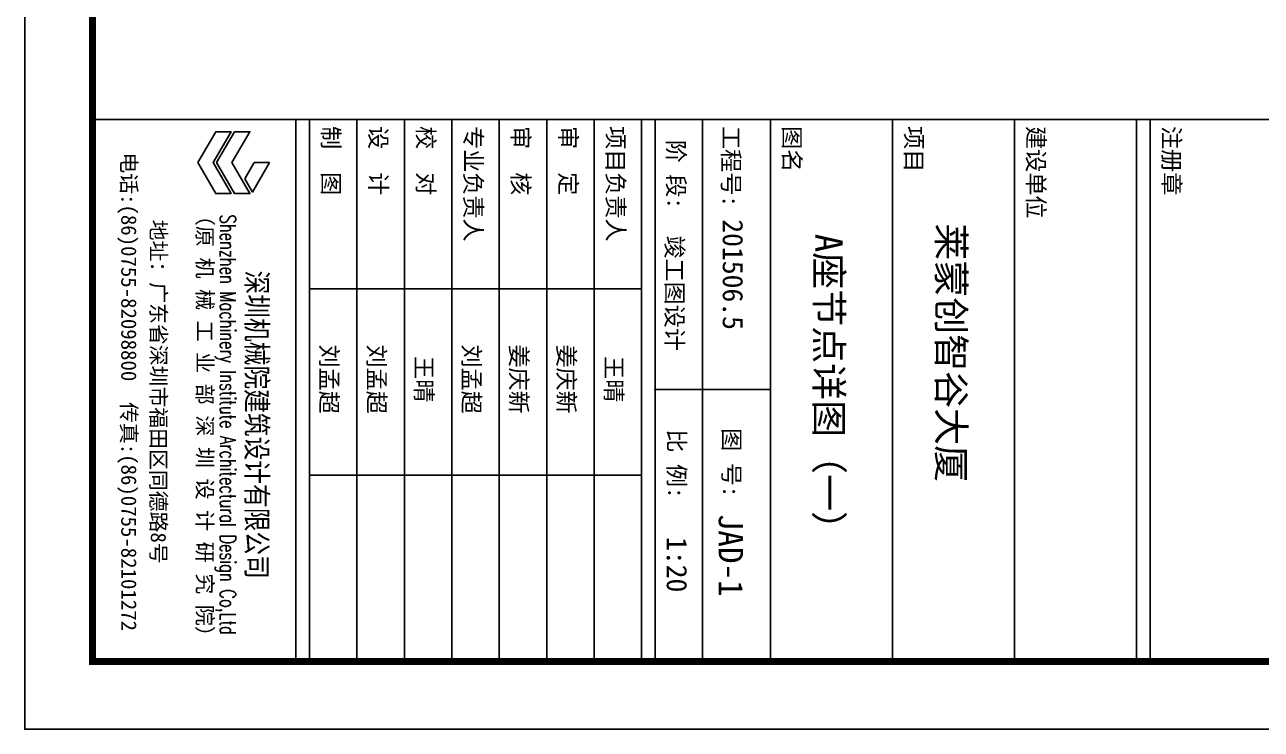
# Model space of a CAD drawing. Extents: x 1980812 to 2578970, y -669191 to 284498.
# Drawn here: x 2357116 to 2360764, y -408322 to -406242 of the extents above; entities that cross this region are included whole.
import ezdxf
from ezdxf.enums import TextEntityAlignment as Align

# ---------------------------------------------------------------- set-up
doc = ezdxf.new("R2010")
doc.units = 0
doc.header["$LTSCALE"] = 1000
doc.header["$MEASUREMENT"] = 0
doc.layers.add('TK', color=1, linetype='Continuous')
doc.styles.add('HEITI', font='simplex.shx', dxfattribs={"width": 0.6, "bigfont": 'hztxt.shx'})
doc.styles.add('SONGTI', font='NSimSun.ttf', dxfattribs={"width": 1.1})

msp = doc.modelspace()

# ---------------------------------------------------------------- linework, layer by layer
at = {"layer": 'TK'}
for p, q in [((2357316, -408122), (2357316, -406522)), ((2357316, -406522), (2368796, -406522)), ((2357316, -406522), (2368796, -406522)), ((2357916, -406522), (2357916, -408122)), ((2357956, -406522), (2357956, -408122)), ((2358096, -406522), (2358096, -408122)), ((2358236, -406522), (2358236, -408122)), ((2358376, -406522), (2358376, -408122)), ((2358516, -406522), (2358516, -408122)), ((2358656, -406522), (2358656, -408122)), ((2358796, -406522), (2358796, -408122)), ((2358936, -406522), (2358936, -408122)), ((2358976, -406522), (2358976, -408122)), ((2358976, -406522), (2358976, -408122)), ((2358976, -406522), (2358976, -408122)), ((2359116, -406522), (2359116, -408122)), ((2359316, -406522), (2359316, -408122)), ((2359676, -406522), (2359676, -408122)), ((2360036, -406522), (2360036, -408122)), ((2360396, -406522), (2360396, -408122)), ((2360396, -406522), (2360396, -408122)), ((2360396, -406522), (2360396, -408122)), ((2360396, -406522), (2360396, -408122)), ((2360396, -406522), (2360396, -408122)), ((2360436, -406522), (2360436, -408122)), ((2357956, -407022), (2358936, -407022)), ((2358973.3, -407319.5), (2359316, -407319.5)), ((2357956, -407572), (2358936, -407572)), ((2357316, -408122), (2368796, -408122))]:
    msp.add_line(p, q, dxfattribs=at)
for points in [[(2368996, -391502), (2368996, -408322), (2357116, -408322), (2357116, -391502)], [(2357626.5, -406649.5), (2357679.3, -406741), (2357724.6, -406741), (2357671.8, -406649.5), (2357724.6, -406558.1), (2357679.3, -406558.1)], [(2357734.9, -406558.1), (2357682.1, -406649.5), (2357734.9, -406741), (2357780.2, -406741), (2357727.4, -406649.5), (2357780.2, -406558.1)], [(2357765.3, -406697.3), (2357792.9, -406649.5), (2357838.1, -406649.5), (2357787.9, -406736.5)]]:
    msp.add_lwpolyline(points, close=True, dxfattribs=at)
at = {"layer": 'TK', "const_width": 20}
msp.add_lwpolyline([(2357316, -408122), (2368796, -408122), (2368796, -392002), (2357316, -392002)], close=True, dxfattribs=at)

# ---------------------------------------------------------------- texts
at = {"layer": 'TK', "style": 'SONGTI'}
for s, p in [('制  图', (2357994.3, -406541.5)), ('设  计', (2358134.3, -406541.5)), ('校  对', (2358274.3, -406541.5)), ('专业负责人', (2358414.3, -406541.5)), ('审  核', (2358554.3, -406541.5)), ('审  定', (2358694.3, -406541.5)), ('项目负责人', (2358834.3, -406541.5)), ('工程号:', (2359174.8, -406541.5)), ('图名', (2359354.3, -406541.5)), ('项目', (2359714.3, -406541.5)), ('建设单位', (2360074.3, -406541.5)), ('注册章', (2360474.3, -406541.5)), ('比 例:', (2359014.3, -407436.6))]:
    msp.add_text(s, height=50, rotation=270, dxfattribs=at).set_placement(p)
for s, p in [('阶 段:', (2359037.3, -406683.9)), ('图 号:', (2359201.1, -407535.2))]:
    msp.add_text(s, height=50, rotation=270, dxfattribs=at).set_placement(p, align=Align.MIDDLE_CENTER)
at = {"layer": 'TK'}
for s, height, style, p in [('电话:(86)0755-82098800  传真:(86)0755-82101272', 45.125, 'SONGTI', (2357400.8, -407325.5)), ('地址：广东省深圳市福田区同德路8号', 45.125, 'SONGTI', (2357488, -407325.5)), ('（原 机 械 工 业 部 深 圳 设 计 研 究 院）', 45.6, 'SONGTI', (2357624.6, -407426.4)), ('深圳机械院建筑设计有限公司', 70, 'HEITI', (2357763.6, -407422.9))]:
    msp.add_text(s, height=height, rotation=270, dxfattribs=dict(at, style=style)).set_placement(p, align=Align.CENTER)
at = {"layer": 'TK', "style": 'HEITI', "width": 0.7}
msp.add_text('Shenzhen Machinery Institute Architectural Design Co,Ltd', height=45.8, rotation=270, dxfattribs=at).set_placement((2357692.7, -407422.9), align=Align.CENTER)
at = {"layer": 'TK', "color": 4, "style": 'SONGTI'}
for s, height, p in [('201506.5', 60, (2359175.4, -406816.7)), ('莱蒙创智谷大厦', 80, (2359809.2, -406828.4))]:
    msp.add_text(s, height=height, rotation=270, dxfattribs=at).set_placement(p)
for tag, text, height, p in [('A座节点详图（一）', '图纸名称', 80, (2359490.1, -407323.2)), ('竣工图设计', '施工图', 50, (2359034.3, -407034.7)), ('刘孟超', '姓名', 50, (2358015, -407288.5)), ('刘孟超', '姓名', 50, (2358155, -407288.5)), ('刘孟超', '姓名', 50, (2358435, -407288.5)), ('姜庆新', '姓名', 50, (2358575, -407288.5)), ('姜庆新', '姓名', 50, (2358715, -407288.5)), ('王晴', '姓名', 50, (2358295, -407288.5)), ('王晴', '姓名', 50, (2358855, -407288.5)), ('JAD-1', 'JS-01', 72, (2359198.7, -407808.1))]:
    msp.add_attdef(tag, text=text, height=height, rotation=270, dxfattribs=at).set_placement(p, align=Align.MIDDLE)
msp.add_attdef('1:20', text='1:100', height=60, rotation=270, dxfattribs=at).set_placement((2359010.1, -407917.8), align=Align.RIGHT)

doc.saveas('drawing.dxf')
